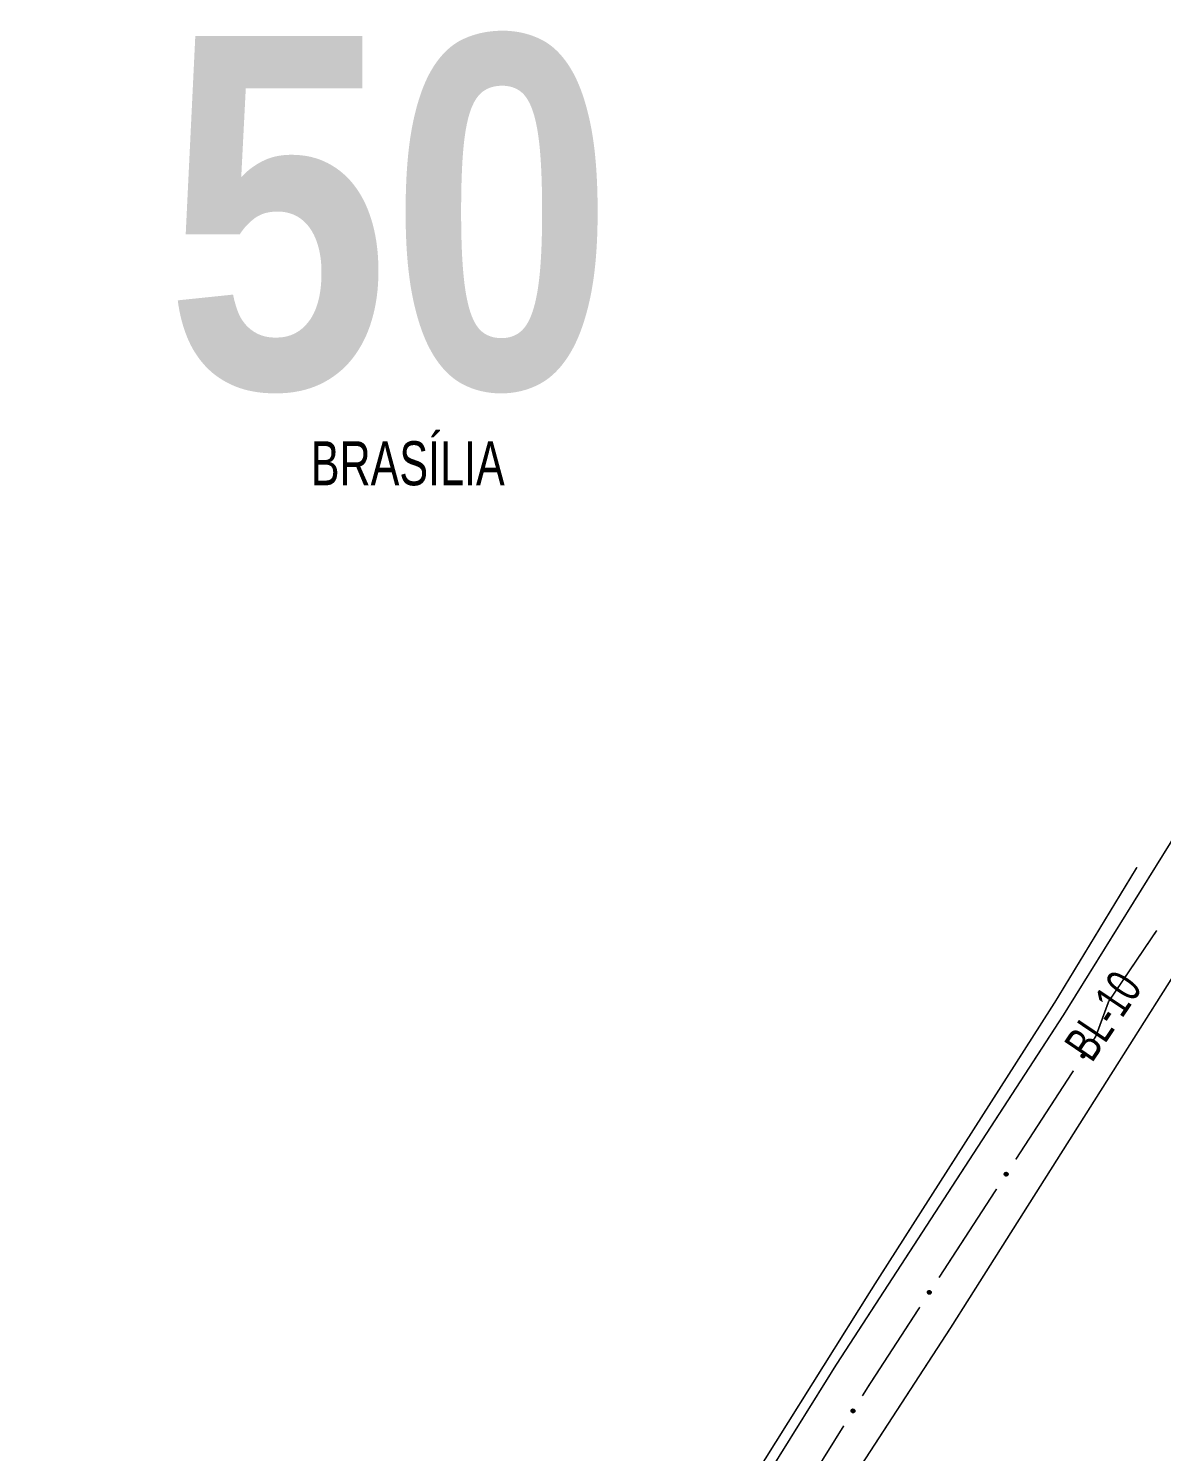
# Model space of a CAD drawing. Extents: x 201549 to 203722, y 4857623 to 4859778.
# Drawn here: x 202573.9 to 202702.5, y 4858275.6 to 4858437.1 of the extents above; entities that cross this region are included whole.
import ezdxf

# ---------------------------------------------------------------- set-up
doc = ezdxf.new("R2010")
doc.units = 0
doc.header["$LTSCALE"] = 1.5
doc.header["$MEASUREMENT"] = 0
for name, color, linetype in [('HD-VALAS-DRENOS', 170, 'CONTINUOUS'), ('LM-TXT-LSF', 7, 'CONTINUOUS'), ('SV-EIXO-ROD-ESTR', 7, 'CONTINUOUS'), ('SV-EST-MUNIC-PAV', 20, 'CONTINUOUS'), ('SV-TXT-MUNIC-PAV', 20, 'CONTINUOUS')]:
    doc.layers.add(name, color=color, linetype=linetype)
doc.styles.add('ARIAL', font='ARIAL.TTF')
doc.styles.get("Standard").update_dxf_attribs({"font": 'swisscbo.ttf'})

msp = doc.modelspace()

# ---------------------------------------------------------------- linework, layer by layer
at = {"layer": 'HD-VALAS-DRENOS', "const_width": 0.18}
for points in [[(202699.751175, 4858341.900839), (202690.494887, 4858326.676792)], [(202690.494887, 4858326.676792), (202669.960276, 4858294.5278), (202645.027566, 4858254.782894), (202618.749588, 4858214.431513), (202592.224708, 4858173.478515), (202583.942319, 4858161.281258), (202577.879735, 4858166.008597)]]:
    msp.add_lwpolyline(points, dxfattribs=at)
at = {"layer": 'SV-EIXO-ROD-ESTR', "const_width": 0.18}
for points in [[(202701.99484, 4858334.728126), (202696.948758, 4858327.275807)], [(202696.948758, 4858327.275807), (202696.538556, 4858326.67)], [(202695.095752, 4858322.743655), (202696.236115, 4858325.846959)], [(202696.236115, 4858325.846959), (202696.538556, 4858326.67)], [(202694.717692, 4858322.161902), (202695.095752, 4858322.743655)], [(202685.99916, 4858308.745971), (202692.538059, 4858318.80792)], [(202677.280627, 4858295.330041), (202683.819527, 4858305.391989)], [(202669.263035, 4858282.992705), (202675.100994, 4858291.976058)], [(202668.582754, 4858281.900963), (202669.111602, 4858282.749679)], [(202669.111602, 4858282.749679), (202669.263035, 4858282.992705)], [(202660.121187, 4858268.321497), (202666.467362, 4858278.506096)]]:
    msp.add_lwpolyline(points, dxfattribs=at)
at = {"layer": 'SV-EIXO-ROD-ESTR'}
for points in [[(202693.457281, 4858320.424419), (202693.44645, 4858320.472113), (202693.446895, 4858320.515319), (202693.457638, 4858320.551248), (202693.47541, 4858320.580521), (202693.496965, 4858320.608422), (202693.524902, 4858320.631758), (202693.561647, 4858320.650789), (202693.609414, 4858320.661989), (202693.653644, 4858320.658624), (202693.689432, 4858320.649976), (202693.721024, 4858320.633203), (202693.747778, 4858320.611809), (202693.771057, 4858320.581988), (202693.78998, 4858320.544562), (202693.800079, 4858320.496257), (202693.799353, 4858320.453903), (202693.788049, 4858320.419424), (202693.770985, 4858320.38777), (202693.748638, 4858320.359549), (202693.721082, 4858320.336801), (202693.683366, 4858320.317817), (202693.635557, 4858320.30848), (202693.593305, 4858320.308723), (202693.558676, 4858320.319539), (202693.527891, 4858320.337041), (202693.499644, 4858320.358319), (202693.475018, 4858320.385426), (202693.457281, 4858320.424419)], [(202684.738748, 4858307.008488), (202684.727918, 4858307.056183), (202684.728363, 4858307.099388), (202684.739106, 4858307.135317), (202684.756878, 4858307.164591), (202684.778432, 4858307.192492), (202684.80637, 4858307.215827), (202684.843115, 4858307.234858), (202684.890882, 4858307.246058), (202684.935112, 4858307.242693), (202684.9709, 4858307.234046), (202685.002492, 4858307.217272), (202685.029245, 4858307.195879), (202685.052525, 4858307.166057), (202685.071448, 4858307.128631), (202685.081547, 4858307.080327), (202685.08082, 4858307.037972), (202685.069517, 4858307.003493), (202685.052453, 4858306.971839), (202685.030106, 4858306.943619), (202685.00255, 4858306.92087), (202684.964834, 4858306.901886), (202684.917025, 4858306.89255), (202684.874773, 4858306.892792), (202684.840144, 4858306.903608), (202684.809359, 4858306.92111), (202684.781112, 4858306.942389), (202684.756486, 4858306.969496), (202684.738748, 4858307.008488)], [(202676.020216, 4858293.592558), (202676.009386, 4858293.640252), (202676.009831, 4858293.683457), (202676.020574, 4858293.719386), (202676.038346, 4858293.74866), (202676.0599, 4858293.776561), (202676.087838, 4858293.799896), (202676.124582, 4858293.818927), (202676.17235, 4858293.830127), (202676.21658, 4858293.826763), (202676.252368, 4858293.818115), (202676.28396, 4858293.801341), (202676.310713, 4858293.779948), (202676.333993, 4858293.750126), (202676.352915, 4858293.712701), (202676.363015, 4858293.664396), (202676.362288, 4858293.622042), (202676.350985, 4858293.587562), (202676.33392, 4858293.555909), (202676.311574, 4858293.527688), (202676.284017, 4858293.50494), (202676.246301, 4858293.485955), (202676.198492, 4858293.476619), (202676.156241, 4858293.476861), (202676.121612, 4858293.487678), (202676.090827, 4858293.505179), (202676.06258, 4858293.526458), (202676.037953, 4858293.553565), (202676.020216, 4858293.592558)], [(202667.355646, 4858280.139801), (202667.34391, 4858280.187281), (202667.343532, 4858280.230487), (202667.353589, 4858280.266613), (202667.370801, 4858280.29622), (202667.39182, 4858280.324526), (202667.419309, 4858280.348389), (202667.455684, 4858280.368116), (202667.50323, 4858280.380224), (202667.547516, 4858280.377702), (202667.583462, 4858280.369737), (202667.615367, 4858280.353567), (202667.642523, 4858280.332687), (202667.666366, 4858280.303314), (202667.685998, 4858280.266256), (202667.697015, 4858280.218152), (202667.697095, 4858280.175791), (202667.68645, 4858280.141103), (202667.669991, 4858280.10913), (202667.648185, 4858280.080489), (202667.621067, 4858280.057221), (202667.58372, 4858280.037522), (202667.536097, 4858280.027277), (202667.493848, 4858280.026715), (202667.45902, 4858280.03687), (202667.427907, 4858280.053783), (202667.39926, 4858280.07452), (202667.374122, 4858280.101153), (202667.355646, 4858280.139801)]]:
    msp.add_lwpolyline(points, close=True, dxfattribs=at)
for points in [[(202693.44645, 4858320.472113), (202693.524902, 4858320.631758)], [(202693.446598, 4858320.496744), (202693.506937, 4858320.61213)], [(202693.446895, 4858320.515319), (202693.496965, 4858320.608422)], [(202693.452437, 4858320.450638), (202693.539598, 4858320.634843)], [(202693.457281, 4858320.424419), (202693.561647, 4858320.650789)], [(202693.468115, 4858320.404648), (202693.585188, 4858320.652409)], [(202693.475018, 4858320.385426), (202693.609414, 4858320.661989)], [(202693.490027, 4858320.375762), (202693.628662, 4858320.656703)], [(202693.499644, 4858320.358319), (202693.653644, 4858320.658624)], [(202693.514913, 4858320.351453), (202693.667332, 4858320.651101)], [(202693.527891, 4858320.337041), (202693.689432, 4858320.649976)], [(202693.545061, 4858320.330233), (202693.706461, 4858320.638691)], [(202693.558676, 4858320.319539), (202693.721024, 4858320.633203)], [(202693.578527, 4858320.316622), (202693.733177, 4858320.619702)], [(202693.593305, 4858320.308723), (202693.747778, 4858320.611809)], [(202693.616454, 4858320.309875), (202693.75772, 4858320.592361)], [(202693.635557, 4858320.30848), (202693.771057, 4858320.581988)], [(202693.660271, 4858320.317202), (202693.779289, 4858320.560443)], [(202693.683366, 4858320.317817), (202693.78998, 4858320.544562)], [(202693.703229, 4858320.333223), (202693.791192, 4858320.513652)], [(202693.721082, 4858320.336801), (202693.800079, 4858320.496257)], [(202693.736692, 4858320.35216), (202693.79663, 4858320.469434)], [(202693.748638, 4858320.359549), (202693.799353, 4858320.453903)], [(202684.727918, 4858307.056183), (202684.80637, 4858307.215827)], [(202684.728066, 4858307.080813), (202684.788405, 4858307.196199)], [(202684.728363, 4858307.099388), (202684.778432, 4858307.192492)], [(202684.733905, 4858307.034707), (202684.821066, 4858307.218912)], [(202684.738748, 4858307.008488), (202684.843115, 4858307.234858)], [(202684.749583, 4858306.988717), (202684.866655, 4858307.236478)], [(202684.756486, 4858306.969496), (202684.890882, 4858307.246058)], [(202684.771495, 4858306.959831), (202684.91013, 4858307.240772)], [(202684.781112, 4858306.942389), (202684.935112, 4858307.242693)], [(202684.796381, 4858306.935522), (202684.9488, 4858307.23517)], [(202684.809359, 4858306.92111), (202684.9709, 4858307.234046)], [(202684.826529, 4858306.914302), (202684.987929, 4858307.222761)], [(202684.840144, 4858306.903608), (202685.002492, 4858307.217272)], [(202684.859995, 4858306.900691), (202685.014645, 4858307.203771)], [(202684.874773, 4858306.892792), (202685.029245, 4858307.195879)], [(202684.897921, 4858306.893945), (202685.039188, 4858307.17643)], [(202684.917025, 4858306.89255), (202685.052525, 4858307.166057)], [(202684.941739, 4858306.901271), (202685.060757, 4858307.144513)], [(202684.964834, 4858306.901886), (202685.071448, 4858307.128631)], [(202684.984697, 4858306.917292), (202685.072659, 4858307.097721)], [(202685.00255, 4858306.92087), (202685.081547, 4858307.080327)], [(202685.01816, 4858306.93623), (202685.078098, 4858307.053503)], [(202685.030106, 4858306.943619), (202685.08082, 4858307.037972)], [(202676.009386, 4858293.640252), (202676.087838, 4858293.799896)], [(202676.009533, 4858293.664882), (202676.069872, 4858293.780268)], [(202676.009831, 4858293.683457), (202676.0599, 4858293.776561)], [(202676.015373, 4858293.618777), (202676.102533, 4858293.802981)], [(202676.020216, 4858293.592558), (202676.124582, 4858293.818927)], [(202676.031051, 4858293.572786), (202676.148123, 4858293.820547)], [(202676.037953, 4858293.553565), (202676.17235, 4858293.830127)], [(202676.052963, 4858293.543901), (202676.191598, 4858293.824842)], [(202676.06258, 4858293.526458), (202676.21658, 4858293.826763)], [(202676.077849, 4858293.519591), (202676.230268, 4858293.819239)], [(202676.090827, 4858293.505179), (202676.252368, 4858293.818115)], [(202676.107997, 4858293.498372), (202676.269396, 4858293.80683)], [(202676.121612, 4858293.487678), (202676.28396, 4858293.801341)], [(202676.141462, 4858293.48476), (202676.296112, 4858293.787841)], [(202676.156241, 4858293.476861), (202676.310713, 4858293.779948)], [(202676.179389, 4858293.478014), (202676.320655, 4858293.7605)], [(202676.198492, 4858293.476619), (202676.333993, 4858293.750126)], [(202676.223207, 4858293.48534), (202676.342224, 4858293.728582)], [(202676.246301, 4858293.485955), (202676.352915, 4858293.712701)], [(202676.266165, 4858293.501361), (202676.354127, 4858293.68179)], [(202676.284017, 4858293.50494), (202676.363015, 4858293.664396)], [(202676.299627, 4858293.520299), (202676.359566, 4858293.637573)], [(202676.311574, 4858293.527688), (202676.362288, 4858293.622042)], [(202667.343532, 4858280.230487), (202667.39182, 4858280.324526)], [(202667.343588, 4858280.211909), (202667.40172, 4858280.328423)], [(202667.34391, 4858280.187281), (202667.419309, 4858280.348389)], [(202667.350304, 4858280.165923), (202667.433943, 4858280.351754)], [(202667.355646, 4858280.139801), (202667.455684, 4858280.368116)], [(202667.366855, 4858280.12024), (202667.47919, 4858280.370184)], [(202667.374122, 4858280.101153), (202667.50323, 4858280.380224)], [(202667.389313, 4858280.091776), (202667.522575, 4858280.375305)], [(202667.39926, 4858280.07452), (202667.547516, 4858280.377702)], [(202667.414657, 4858280.067945), (202667.561345, 4858280.37044)], [(202667.427907, 4858280.053783), (202667.583462, 4858280.369737)], [(202667.445204, 4858280.047303), (202667.600702, 4858280.358778)], [(202667.45902, 4858280.03687), (202667.615367, 4858280.353567)], [(202667.478922, 4858280.034331), (202667.627775, 4858280.340301)], [(202667.493848, 4858280.026715), (202667.642523, 4858280.332687)], [(202667.516971, 4858280.028308), (202667.652834, 4858280.313432)], [(202667.536097, 4858280.027277), (202667.666366, 4858280.303314)], [(202667.560641, 4858280.036467), (202667.675006, 4858280.281931)], [(202667.58372, 4858280.037522), (202667.685998, 4858280.266256)], [(202667.603286, 4858280.053303), (202667.687798, 4858280.235374)], [(202667.621067, 4858280.057221), (202667.697015, 4858280.218152)], [(202667.636382, 4858280.072874), (202667.694077, 4858280.191268)], [(202667.648185, 4858280.080489), (202667.697095, 4858280.175791)]]:
    msp.add_lwpolyline(points, dxfattribs=at)
at = {"layer": 'SV-EST-MUNIC-PAV', "const_width": 0.18}
for points in [[(202762.676403, 4858437.012013), (202750.185767, 4858416.989321), (202724.151749, 4858377.626294), (202722.268647, 4858374.779073), (202692.370377, 4858326.676776)], [(202758.907216, 4858415.283505), (202734.509768, 4858377.732712), (202729.033597, 4858369.304184), (202702.050233, 4858326.676692)], [(202692.370377, 4858326.676776), (202691.389831, 4858325.09921), (202665.558459, 4858285.350329), (202640.230432, 4858244.702887), (202597.600326, 4858177.10544), (202573.157105, 4858139.514579), (202531.769688, 4858073.123677), (202500.184191, 4858025.142175), (202462.805772, 4857966.475738), (202414.895357, 4857896.252662), (202410.198043, 4857889.810164), (202402.193206, 4857878.831308), (202396.116858, 4857864.592015), (202391.226053, 4857842.150795), (202387.924463, 4857821.568222), (202385.179552, 4857799.336668), (202383.820113, 4857768.854027), (202384.27794, 4857744.985196), (202382.872844, 4857724.561142), (202382.31376, 4857704.741354)], [(202658.539476, 4858258.796111), (202678.619675, 4858289.661815), (202702.05185, 4858326.679247)]]:
    msp.add_lwpolyline(points, dxfattribs=at)

# ---------------------------------------------------------------- texts
at = {"layer": 'LM-TXT-LSF'}
msp.add_text('50', height=40, dxfattribs=at).set_placement((202589.451412, 4858396.251001))
at = {"layer": 'LM-TXT-LSF', "style": 'ARIAL', "width": 0.7}
msp.add_text('BRASÍLIA', height=5, dxfattribs=at).set_placement((202605.971841, 4858385.251068))
at = {"layer": 'SV-TXT-MUNIC-PAV', "style": 'ARIAL', "width": 0.7}
msp.add_text('BL-10', height=4, rotation=56, dxfattribs=at).set_placement((202694.636769, 4858319.613376))

doc.saveas('drawing.dxf')
